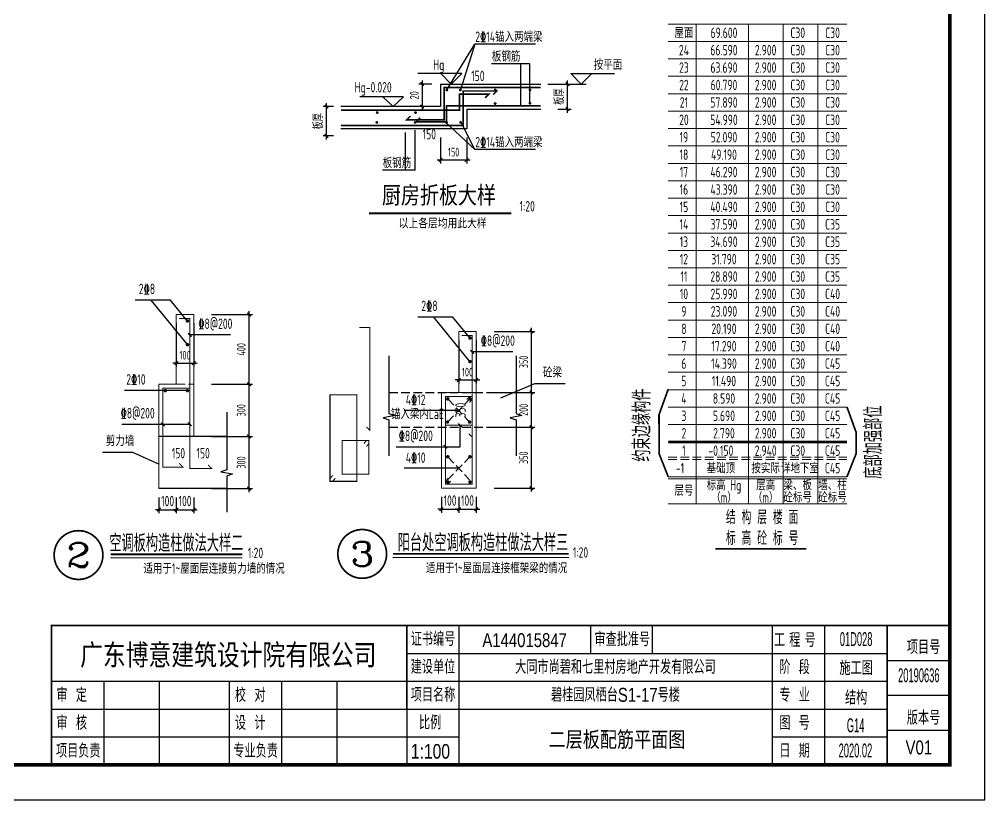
# Model space of a CAD drawing. Extents: x -129922 to 1190196, y -520662 to 139923.
# Drawn here: x 626353 to 654080, y -190743 to -168335 of the extents above; entities that cross this region are included whole.
import ezdxf
from ezdxf.enums import TextEntityAlignment as Align

# ---------------------------------------------------------------- set-up
doc = ezdxf.new("R2010")
doc.units = 0
doc.header["$LTSCALE"] = 1000
doc.header["$MEASUREMENT"] = 0
doc.linetypes.add('DASH', pattern=[0.35, 0.25, -0.1])
for name, color, linetype in [('BEAM', 4, 'DASH'), ('BEAM_CON', 2, 'Continuous'), ('DIM', 3, 'Continuous'), ('DIM_SYMB', 3, 'Continuous'), ('REIN', 1, 'Continuous'), ('TEXT', 7, 'Continuous'), ('THIN', 7, 'Continuous'), ('Y-云图图框', 7, 'Continuous'), ('墙柱编号', 4, 'Continuous'), ('标高', 3, 'Continuous')]:
    doc.layers.add(name, color=color, linetype=linetype)
for name, color, linetype, lineweight in [('COLU_DE', 7, 'Continuous', 0), ('COLU_DE_DIM', 3, 'Continuous', 0), ('COLU_DE_NUM', 7, 'Continuous', 0), ('COLU_DE_REIN', 1, 'Continuous', 0), ('S-板-大样索引', 3, 'Continuous', 20), ('S-板-楼板负筋', 1, 'Continuous', 20), ('S-通用-TEXT', 7, 'Continuous', 20)]:
    doc.layers.add(name, color=color, linetype=linetype, lineweight=lineweight)
doc.styles.add('_YT_Name', font='', dxfattribs={"width": 0.8})
doc.styles.add('_YT_Sign_Text', font='ros.shx', dxfattribs={"width": 0.8, "bigfont": 'hztxt.shx'})
doc.styles.add('COMP', font='COMPLEX.shx', dxfattribs={"bigfont": 'GBCBIG.shx'})
doc.styles.get("Standard").update_dxf_attribs({"font": 'gbenor.shx', "bigfont": 'gbcbig.shx'})
doc.styles.add('TSSD_Dimension', font='tssdeng.shx', dxfattribs={"width": 0.7, "bigfont": 'HZTXT.SHX'})
doc.styles.add('TSSD_DIMENSION_T3', font='Tssdeng.shx', dxfattribs={"width": 0.7, "bigfont": 'hztxt.shx'})
doc.styles.add('TSSD_Label', font='Tssdeng.shx', dxfattribs={"width": 0.7, "bigfont": 'hztxt.shx'})
doc.styles.add('TSSD_NORM', font='tssdeng.shx', dxfattribs={"width": 0.7, "bigfont": 'tssdchn.shx'})
doc.styles.add('TSSD_Rein', font='tssdeng.shx', dxfattribs={"width": 0.7, "bigfont": 'hztxt.shx'})
doc.styles.add('黑体', font='', dxfattribs={"width": 0.8})
doc.styles.get('_YT_Name').set_extended_font_data('SimHei')
doc.styles.get('黑体').set_extended_font_data('SimHei')
doc.dimstyles.new('TSSD_20_100', dxfattribs={"dimtxt": 250, "dimasz": 100, "dimexe": 100, "dimexo": 250, "dimgap": 100, "dimtad": 1, "dimdec": 0, "dimlfac": 0.2, "dimzin": 0, "dimdsep": 46, "dimtxsty": 'TSSD_Dimension', "dimblk": 'ARCHTICK', "dimcen": 0, "dimdle": 100, "dimclrt": 7, "dimadec": 0, "dimazin": 0, "dimtfac": 1, "dimtdec": 0, "dimtix": 1, "dimtmove": 2, "dimatfit": 3, "dimfxl": 0, "dimtolj": 1, "dimtzin": 0, "dimarcsym": 0})
doc.dimstyles.new('TSSD_20_100$TCH&&100', dxfattribs={"dimtxt": 300, "dimasz": 100, "dimexe": 100, "dimexo": 250, "dimgap": 100, "dimtad": 1, "dimdec": 0, "dimlfac": 0.2, "dimzin": 0, "dimdsep": 46, "dimtxsty": 'TSSD_DIMENSION_T3', "dimblk": 'ARCHTICK', "dimcen": 0, "dimdle": 100, "dimclrt": 7, "dimadec": 0, "dimazin": 0, "dimtfac": 1, "dimtdec": 0, "dimtix": 1, "dimtmove": 2, "dimatfit": 3, "dimfxl": 0, "dimtolj": 1, "dimtzin": 0, "dimarcsym": 0})

# ---------------------------------------------------------------- blocks, each defined once
blk = doc.blocks.new('ECMCTK_A1_横_单行图名--0')
for p, q in [((674.98, 50), (674.98, 26)), ((675, 50), (675, 10)), ((689.98, 50), (689.98, 10)), ((727.8, 50), (727.8, 42)), ((745.48, 50), (745.48, 42)), ((780, 50), (780, 10)), ((795, 50), (795, 10)), ((813, 50.01), (831, 50)), ((813, 50.01), (813, 10)), ((675, 42), (813, 42)), ((813, 40.01), (831, 40.01)), ((573, 34), (813, 34)), ((588, 34), (588, 10)), ((604, 10), (604, 34)), ((624, 34), (624, 10)), ((639, 34), (639, 10)), ((655, 10), (655, 34)), ((813, 30.01), (831, 30)), ((573, 26), (813, 26)), ((813, 20), (831, 20)), ((573, 18), (689.96, 18)), ((780, 18), (813, 18))]:
    blk.add_line(p, q)
at = {"color": 4}
blk.add_lwpolyline([(0, 0), (841, 0), (841, 594), (0, 594)], close=True, dxfattribs=at)
for points, const_width in [([(25, 10), (831, 10), (831, 584), (25, 584)], 1), ([(573, 10), (831, 10), (831, 50), (573, 50)], 0.45)]:
    blk.add_lwpolyline(points, close=True, dxfattribs=dict(const_width=const_width))
at = {"const_width": 0.45}
for points in [[(573, 10), (573, 50.01), (813, 50.01)], [(813, 50.01), (813, 10)]]:
    blk.add_lwpolyline(points, dxfattribs=at)
at = {"style": '_YT_Sign_Text', "width": 0.8}
for s, p in [('证书编号', (676.15, 44.14)), ('审查批准号', (728.91, 44.06)), ('工 程 号', (780.47, 43.85)), ('项目号', (818.65, 41.8)), ('建设单位', (676.15, 36.14)), ('阶  段', (782.01, 36.05)), ('审  定', (574.41, 28.05)), ('校  对', (625.66, 28.05)), ('项目名称', (676.15, 28.14)), ('专  业', (782.01, 28.05)), ('版本号', (818.65, 21.55)), ('审  核', (574.41, 20.05)), ('设  计', (625.66, 20.05)), ('比例', (678.54, 20.16)), ('图  号', (782.01, 20.05)), ('项目负责', (574.27, 12.05)), ('专业负责', (625.21, 12.05)), ('日  期', (782.01, 12.05))]:
    blk.add_text(s, height=4, dxfattribs=at).set_placement(p)
at = {"color": 80, "flags": 3}
for tag, height, p in [('YTHQINS', 3, (34.31, 585.5)), ('ECMCKEY', 3, (292.07, 288.23)), ('YTTQINS', 5.62, (848.03, 12.81)), ('YTFRAME', 3, (652.76, 5.84)), ('YTBARCODE_T1', 3, (749.78, 5.95))]:
    blk.add_attdef(tag, text='', height=height, dxfattribs=at).set_placement(p, align=Align.MIDDLE_CENTER)
for tag, height, style, width, p in [('证书编号', 4, '_YT_Sign_Text', 0.8, (708.87, 43.81)), ('审查批准号', 4, '_YT_Sign_Text', 0.8, (761.06, 43.81)), ('工程号', 4, '_YT_Sign_Text', 0.5, (804.08, 44.12)), ('设计单位', 6, '_YT_Name', 0.8, (623.75, 38.6)), ('建设单位', 4, '_YT_Sign_Text', 0.8, (734.96, 36.11)), ('阶段', 4, '_YT_Sign_Text', 0.8, (804.08, 35.81)), ('项目号', 4, '_YT_Sign_Text', 0.5, (822.08, 33.72)), ('项目名称', 4, '_YT_Sign_Text', 0.8, (734.96, 28.11)), ('专业', 4, '_YT_Sign_Text', 0.8, (804.08, 27.31)), ('图纸编号', 4, '_YT_Sign_Text', 0.5, (803.93, 19.36)), ('图纸名称', 4.5, '_YT_Name', 0.8, (735.39, 15.06)), ('版本号', 4, '_YT_Sign_Text', 0.8, (822.08, 13)), ('出图比例', 4.2, '_YT_Sign_Text', 0.8, (681.82, 11.78)), ('日期', 4, '_YT_Sign_Text', 0.5, (803.88, 12.13))]:
    blk.add_attdef(tag, text='', height=height, dxfattribs=dict(style=style, width=width)).set_placement(p, align=Align.CENTER)
at = {"style": '_YT_Sign_Text', "width": 0.8, "flags": 3}
for tag, p, height in [('{审定人}', (605.87, 26.45), 6.24), ('{校对人}', (658.35, 26.53), 6.24), ('[审定人]', (590.95, 27.81), 4.1), ('[校对人]', (642.23, 27.82), 4.1), ('{审核人}', (606.98, 18.44), 6.24), ('{设计人}', (658.48, 18.54), 6.24), ('[审核人]', (591.01, 19.76), 4.1), ('[设计人]', (642.47, 20.21), 4.1), ('{项目负责人}', (608.28, 10.72), 6.24), ('{专业负责人}', (658.58, 10.36), 6.24), ('[项目负责人]', (590.78, 12.01), 4.1), ('[专业负责人]', (642.74, 11.77), 4.1)]:
    blk.add_attdef(tag, p, '', height=height, dxfattribs=at)
at = {"color": 80, "flags": 3}
for tag, p in [('YTQRCODE', (551.04, 11.91)), ('YTBZSIT', (25, 10)), ('EXT_TK_LEFT', (25, 10))]:
    blk.add_attdef(tag, p, '', height=3, dxfattribs=at)
blk = doc.blocks.new('27F')
at = {"layer": 'S-通用-TEXT'}
for p, q in [((1009, 15068), (6141, 15068)), ((1809, 15068), (1809, 1293)), ((3309, 15068), (3309, 1293)), ((4309, 1293), (4309, 15068)), ((5309, 1293), (5309, 15068)), ((1009, 14568), (6141, 14568)), ((1009, 14068), (6141, 14068)), ((1009, 13568), (6141, 13568)), ((1009, 13068), (6141, 13068)), ((1009, 12568), (6141, 12568)), ((1009, 12068), (6141, 12068)), ((1009, 11568), (6141, 11568)), ((1009, 11068), (6141, 11068)), ((1009, 10568), (6141, 10568)), ((1009, 10068), (6141, 10068)), ((1009, 9568), (6141, 9568)), ((1009, 9068), (6141, 9068)), ((1009, 8568), (6141, 8568)), ((1009, 8068), (6141, 8068)), ((1009, 7568), (6141, 7568)), ((1009, 7068), (6141, 7068)), ((1009, 6568), (6141, 6568)), ((1009, 6068), (6141, 6068)), ((1009, 5568), (6141, 5568)), ((1009, 5068), (6141, 5068)), ((1009, 4568), (6141, 4568)), ((1009, 4068), (6141, 4068)), ((1009, 3568), (6141, 3568)), ((1009, 3068), (6141, 3068)), ((1009, 2068), (6141, 2068)), ((1009, 2007), (6141, 2007)), ((1009, 1293), (6141, 1293))]:
    blk.add_line(p, q, dxfattribs=at)
at = {"layer": 'S-通用-TEXT', "linetype": 'DASH'}
for p, q in [((1009, 2629), (6141, 2629)), ((1009, 2568), (6141, 2568)), ((1009, 2568), (6141, 2568)), ((1009, 2568), (6141, 2568))]:
    blk.add_line(p, q, dxfattribs=at)
at = {"layer": 'S-通用-TEXT'}
for points in [[(1009, 4586, 50, 50, 0), (744, 3854, 50, 50, 0), (745, 2735, 50, 50, 0), (1009, 2068, 0, 0, 0)], [(6141, 4074, 50, 50, 0), (6406, 3342, 50, 50, 0), (6406, 2735, 50, 50, 0), (6141, 2068, 0, 0, 0)]]:
    blk.add_lwpolyline(points, format="xyseb", dxfattribs=at)
at = {"layer": 'S-通用-TEXT', "const_width": 50}
blk.add_lwpolyline([(2361, 0), (4977, 0)], dxfattribs=at)
at = {"layer": 'S-通用-TEXT', "style": 'TSSD_Rein', "width": 0.7}
for s, p in [('屋面', (1459, 14818)), ('69.600', (2609, 14818)), ('C30', (4728, 14818)), ('C30', (5728, 14818)), ('24', (1459, 14318)), ('66.590', (2609, 14318)), ('2.900', (3806, 14318)), ('C30', (4728, 14318)), ('C30', (5728, 14318)), ('23', (1459, 13818)), ('63.690', (2609, 13818)), ('2.900', (3806, 13818)), ('C30', (4728, 13818)), ('C30', (5728, 13818)), ('22', (1459, 13318)), ('60.790', (2609, 13318)), ('2.900', (3806, 13318)), ('C30', (4728, 13318)), ('C30', (5728, 13318)), ('21', (1459, 12818)), ('57.890', (2609, 12818)), ('2.900', (3806, 12818)), ('C30', (4728, 12818)), ('C30', (5728, 12818)), ('20', (1459, 12318)), ('54.990', (2609, 12318)), ('2.900', (3806, 12318)), ('C30', (4728, 12318)), ('C30', (5728, 12318)), ('19', (1459, 11818)), ('52.090', (2609, 11818)), ('2.900', (3806, 11818)), ('C30', (4728, 11818)), ('C30', (5728, 11818)), ('18', (1459, 11318)), ('49.190', (2609, 11318)), ('2.900', (3806, 11318)), ('C30', (4728, 11318)), ('C30', (5728, 11318)), ('17', (1459, 10818)), ('46.290', (2609, 10818)), ('2.900', (3806, 10818)), ('C30', (4728, 10818)), ('C30', (5728, 10818)), ('16', (1459, 10318)), ('43.390', (2609, 10318)), ('2.900', (3806, 10318)), ('C30', (4728, 10318)), ('C30', (5728, 10318)), ('15', (1459, 9818)), ('40.490', (2609, 9818)), ('2.900', (3806, 9818)), ('C30', (4728, 9818)), ('C30', (5728, 9818)), ('14', (1459, 9318)), ('37.590', (2609, 9318)), ('2.900', (3806, 9318)), ('C30', (4728, 9318)), ('13', (1459, 8818)), ('34.690', (2609, 8818)), ('2.900', (3806, 8818)), ('C30', (4728, 8818)), ('12', (1459, 8318)), ('31.790', (2609, 8318)), ('2.900', (3806, 8318)), ('C30', (4728, 8318)), ('11', (1459, 7818)), ('28.890', (2609, 7818)), ('2.900', (3806, 7818)), ('C30', (4728, 7818)), ('10', (1459, 7318)), ('25.990', (2609, 7318)), ('2.900', (3806, 7318)), ('C30', (4728, 7318)), ('C40', (5728, 7318)), ('9', (1459, 6818)), ('23.090', (2609, 6818)), ('2.900', (3806, 6818)), ('C30', (4728, 6818)), ('C40', (5728, 6818)), ('8', (1459, 6318)), ('20.190', (2609, 6318)), ('2.900', (3806, 6318)), ('C30', (4728, 6318)), ('C40', (5728, 6318)), ('7', (1459, 5818)), ('17.290', (2609, 5818)), ('2.900', (3806, 5818)), ('C30', (4728, 5818)), ('C40', (5728, 5818)), ('6', (1459, 5318)), ('14.390', (2609, 5318)), ('2.900', (3806, 5318)), ('C30', (4728, 5318)), ('5', (1459, 4818)), ('11.490', (2609, 4818)), ('2.900', (3806, 4818)), ('C30', (4728, 4818)), ('4', (1459, 4318)), ('8.590', (2609, 4318)), ('2.900', (3806, 4318)), ('C30', (4728, 4318)), ('3', (1459, 3818)), ('5.690', (2609, 3818)), ('2.900', (3806, 3818)), ('C30', (4728, 3818)), ('2', (1459, 3318)), ('2.790', (2609, 3318)), ('2.900', (3806, 3318)), ('C30', (4728, 3318)), ('1', (1459, 2818)), ('-0.150', (2520, 2818)), ('2.940', (3806, 2818)), ('C30', (4728, 2818)), ('基础顶', (2520, 2318)), ('按实际', (3806, 2318)), ('详地下室', (4792, 2318)), ('-1', (1349, 2318)), ('标高 Hg', (2609, 1827)), ('层高', (3806, 1827)), ('梁、板', (4726, 1833)), ('墙、柱', (5726, 1833)), ('层号', (1459, 1674)), ('（m）', (2609, 1475)), ('（m）', (3806, 1475)), ('砼标号', (4726, 1480)), ('砼标号', (5726, 1480))]:
    blk.add_text(s, height=300, dxfattribs=at).set_placement(p, align=Align.MIDDLE_CENTER)
at = {"layer": 'S-通用-TEXT', "color": 6, "style": 'TSSD_Rein', "width": 0.7}
for s, p in [('C35', (5728, 9318)), ('C35', (5728, 8818)), ('C35', (5728, 8318)), ('C35', (5728, 7818)), ('C45', (5728, 5318)), ('C45', (5728, 4818)), ('C45', (5728, 4318)), ('C45', (5728, 3818)), ('C45', (5728, 3318)), ('C45', (5728, 2818)), ('C45', (5728, 2318))]:
    blk.add_text(s, height=300, dxfattribs=at).set_placement(p, align=Align.MIDDLE_CENTER)
at = {"layer": 'S-通用-TEXT', "color": 7, "style": 'TSSD_Rein', "width": 0.7}
for s, p in [('约束边缘构件', (500, 2502)), ('底部加强部位', (7150, 2013))]:
    blk.add_text(s, height=500, rotation=90, dxfattribs=at).set_placement(p)
at = {"layer": 'S-通用-TEXT', "style": 'TSSD_NORM', "width": 0.7}
for s, p in [('结 构 层 楼 面 ', (2665, 706)), ('标 高 砼 标 号', (2665, 106))]:
    blk.add_text(s, height=400, dxfattribs=at).set_placement(p)
blk = doc.blocks.new('24F')
at = {"layer": 'S-通用-TEXT'}
blk.add_blockref('27F', (0, 0), dxfattribs=at)
blk = doc.blocks.new('_ArchTick')
at = {"color": 0, "linetype": 'ByBlock', "const_width": 0.4}
blk.add_lwpolyline([(-0.5, -0.5), (0.5, 0.5)], dxfattribs=at)
blk = doc.blocks.new('*D1150')
at = {"layer": 'COLU_DE_DIM', "color": 0, "lineweight": -2, "transparency": 16777216}
for p, q in [((4211, 5330), (4211, 7530)), ((3135, 7430), (4311, 7430)), ((3135, 5430), (4311, 5430))]:
    blk.add_line(p, q, dxfattribs=at)
at = {"layer": 'Defpoints', "color": 0, "transparency": 16777216}
for p in [(2885, 7430), (4211, 7430), (2885, 5430)]:
    blk.add_point(p, dxfattribs=at)
at = {"layer": 'COLU_DE_DIM', "color": 0, "lineweight": -2, "transparency": 16777216, "xscale": 100, "yscale": 100, "zscale": 100}
for p, rotation in [((4211, 7430), 90), ((4211, 5430), 270)]:
    blk.add_blockref('_ArchTick', p, dxfattribs=dict(at, rotation=rotation))
at = {"layer": 'COLU_DE_DIM', "color": 7, "transparency": 16777216, "insert": (3986, 6430), "char_height": 250, "attachment_point": 5, "rotation": 90, "style": 'TSSD_Dimension'}
blk.add_mtext('\\A1;400', dxfattribs=at)
blk = doc.blocks.new('*D1151')
at = {"layer": 'COLU_DE_DIM', "color": 0, "lineweight": -2, "transparency": 16777216}
for p, q in [((1623, 2180), (1623, 1725)), ((2123, 2180), (2123, 1725)), ((1623, 1825), (1523, 1825)), ((1623, 1825), (2123, 1825)), ((2123, 1825), (2223, 1825))]:
    blk.add_line(p, q, dxfattribs=at)
at = {"layer": 'Defpoints', "color": 0, "transparency": 16777216}
for p in [(1623, 2430), (2123, 2430), (2123, 1825)]:
    blk.add_point(p, dxfattribs=at)
at = {"layer": 'COLU_DE_DIM', "color": 0, "lineweight": -2, "transparency": 16777216, "xscale": 100, "yscale": 100, "zscale": 100}
blk.add_blockref('_ArchTick', (1623, 1825), dxfattribs=at)
at = {"layer": 'COLU_DE_DIM', "color": 0, "lineweight": -2, "transparency": 16777216, "xscale": 100, "yscale": 100, "zscale": 100, "rotation": 180}
blk.add_blockref('_ArchTick', (2123, 1825), dxfattribs=at)
at = {"layer": 'COLU_DE_DIM', "color": 7, "transparency": 16777216, "insert": (1873, 2075), "char_height": 300, "attachment_point": 5, "style": 'TSSD_DIMENSION_T3'}
blk.add_mtext('\\A1;100', dxfattribs=at)
blk = doc.blocks.new('*D1152')
at = {"layer": 'COLU_DE_DIM', "color": 0, "lineweight": -2, "transparency": 16777216}
for p, q in [((2123, 2180), (2123, 1725)), ((2623, 2180), (2623, 1725)), ((2123, 1825), (2023, 1825)), ((2123, 1825), (2623, 1825)), ((2623, 1825), (2723, 1825))]:
    blk.add_line(p, q, dxfattribs=at)
at = {"layer": 'Defpoints', "color": 0, "transparency": 16777216}
for p in [(2123, 2430), (2623, 2430), (2623, 1825)]:
    blk.add_point(p, dxfattribs=at)
at = {"layer": 'COLU_DE_DIM', "color": 0, "lineweight": -2, "transparency": 16777216, "xscale": 100, "yscale": 100, "zscale": 100}
blk.add_blockref('_ArchTick', (2123, 1825), dxfattribs=at)
at = {"layer": 'COLU_DE_DIM', "color": 0, "lineweight": -2, "transparency": 16777216, "xscale": 100, "yscale": 100, "zscale": 100, "rotation": 180}
blk.add_blockref('_ArchTick', (2623, 1825), dxfattribs=at)
at = {"layer": 'COLU_DE_DIM', "color": 7, "transparency": 16777216, "insert": (2373, 2075), "char_height": 300, "attachment_point": 5, "style": 'TSSD_DIMENSION_T3'}
blk.add_mtext('\\A1;100', dxfattribs=at)
blk = doc.blocks.new('*D1153')
at = {"layer": 'COLU_DE_DIM', "color": 0, "lineweight": -2, "transparency": 16777216}
for p, q in [((3135, 5430), (4311, 5430)), ((4211, 3830), (4211, 5530)), ((3135, 3930), (4311, 3930))]:
    blk.add_line(p, q, dxfattribs=at)
at = {"layer": 'Defpoints', "color": 0, "transparency": 16777216}
for p in [(2885, 5430), (4211, 5430), (2885, 3930)]:
    blk.add_point(p, dxfattribs=at)
at = {"layer": 'COLU_DE_DIM', "color": 0, "lineweight": -2, "transparency": 16777216, "xscale": 100, "yscale": 100, "zscale": 100}
for p, rotation in [((4211, 5430), 90), ((4211, 3930), 270)]:
    blk.add_blockref('_ArchTick', p, dxfattribs=dict(at, rotation=rotation))
at = {"layer": 'COLU_DE_DIM', "color": 7, "transparency": 16777216, "insert": (3986, 4680), "char_height": 250, "attachment_point": 5, "rotation": 90, "style": 'TSSD_Dimension'}
blk.add_mtext('\\A1;300', dxfattribs=at)
blk = doc.blocks.new('*D1154')
at = {"layer": 'COLU_DE_DIM', "color": 0, "lineweight": -2, "transparency": 16777216}
for p, q in [((3135, 3930), (4311, 3930)), ((4211, 2330), (4211, 4030)), ((3135, 2430), (4311, 2430))]:
    blk.add_line(p, q, dxfattribs=at)
at = {"layer": 'Defpoints', "color": 0, "transparency": 16777216}
for p in [(2885, 3930), (4211, 3930), (2885, 2430)]:
    blk.add_point(p, dxfattribs=at)
at = {"layer": 'COLU_DE_DIM', "color": 0, "lineweight": -2, "transparency": 16777216, "xscale": 100, "yscale": 100, "zscale": 100}
for p, rotation in [((4211, 3930), 90), ((4211, 2430), 270)]:
    blk.add_blockref('_ArchTick', p, dxfattribs=dict(at, rotation=rotation))
at = {"layer": 'COLU_DE_DIM', "color": 7, "transparency": 16777216, "insert": (3986, 3180), "char_height": 250, "attachment_point": 5, "rotation": 90, "style": 'TSSD_Dimension'}
blk.add_mtext('\\A1;300', dxfattribs=at)
blk = doc.blocks.new('*D1155')
at = {"layer": 'COLU_DE_DIM', "color": 0, "lineweight": -2, "transparency": 16777216}
for p, q in [((2123, 7180), (2123, 5937)), ((2623, 7180), (2623, 5937)), ((2123, 6037), (2023, 6037)), ((2123, 6037), (2623, 6037)), ((2623, 6037), (2723, 6037))]:
    blk.add_line(p, q, dxfattribs=at)
at = {"layer": 'Defpoints', "color": 0, "transparency": 16777216}
for p in [(2123, 7430), (2623, 7430), (2623, 6037)]:
    blk.add_point(p, dxfattribs=at)
at = {"layer": 'COLU_DE_DIM', "color": 0, "lineweight": -2, "transparency": 16777216, "xscale": 100, "yscale": 100, "zscale": 100}
blk.add_blockref('_ArchTick', (2123, 6037), dxfattribs=at)
at = {"layer": 'COLU_DE_DIM', "color": 0, "lineweight": -2, "transparency": 16777216, "xscale": 100, "yscale": 100, "zscale": 100, "rotation": 180}
blk.add_blockref('_ArchTick', (2623, 6037), dxfattribs=at)
at = {"layer": 'COLU_DE_DIM', "color": 7, "transparency": 16777216, "insert": (2373, 6262), "char_height": 250, "attachment_point": 5, "style": 'TSSD_Dimension'}
blk.add_mtext('\\A1;100', dxfattribs=at)
blk = doc.blocks.new('_INDEX1')
at = {"const_width": 0.035}
blk.add_lwpolyline([(-0.5, 0, 1), (0.5, 0, 1)], format="xyb", close=True, dxfattribs=at)
at = {"style": 'COMP', "width": 2.333333}
blk.add_attdef('1', text='', height=0.5, dxfattribs=at).set_placement((-0.25, -0.25), (0.25, -0.25), align=Align.FIT)
blk = doc.blocks.new('*D1160')
at = {"layer": 'Defpoints', "color": 0, "transparency": 16777216}
for p in [(638453, -171483), (639203, -171483), (639203, -172373)]:
    blk.add_point(p, dxfattribs=at)
at = {"layer": 'DIM', "color": 0, "lineweight": -2, "transparency": 16777216}
for p, q in [((638453, -171733), (638453, -172473)), ((639203, -171733), (639203, -172473)), ((638353, -172373), (639303, -172373))]:
    blk.add_line(p, q, dxfattribs=at)
at = {"layer": 'DIM', "color": 0, "lineweight": -2, "transparency": 16777216, "xscale": 100, "yscale": 100, "zscale": 100, "rotation": 180}
blk.add_blockref('_ArchTick', (638453, -172373), dxfattribs=at)
at = {"layer": 'DIM', "color": 0, "lineweight": -2, "transparency": 16777216, "xscale": 100, "yscale": 100, "zscale": 100}
blk.add_blockref('_ArchTick', (639203, -172373), dxfattribs=at)
at = {"layer": 'DIM', "color": 7, "transparency": 16777216, "insert": (638828, -172148), "char_height": 250, "attachment_point": 5, "style": 'TSSD_Dimension'}
blk.add_mtext('\\A1;150', dxfattribs=at)
blk = doc.blocks.new('*D1161')
at = {"layer": 'Defpoints', "color": 0, "transparency": 16777216}
for p in [(638453, -170193), (637923, -170843), (638453, -170843)]:
    blk.add_point(p, dxfattribs=at)
at = {"layer": 'THIN', "color": 0, "lineweight": -2, "transparency": 16777216}
for p, q in [((638203, -170193), (637823, -170193)), ((637923, -170093), (637923, -170943)), ((638203, -170843), (637823, -170843))]:
    blk.add_line(p, q, dxfattribs=at)
at = {"layer": 'THIN', "color": 0, "lineweight": -2, "transparency": 16777216, "xscale": 100, "yscale": 100, "zscale": 100}
for p, rotation in [((637923, -170193), 90), ((637923, -170843), 270)]:
    blk.add_blockref('_ArchTick', p, dxfattribs=dict(at, rotation=rotation))
at = {"layer": 'THIN', "color": 7, "transparency": 16777216, "insert": (637698, -170518), "char_height": 250, "attachment_point": 5, "rotation": 90, "style": 'TSSD_Dimension'}
blk.add_mtext('\\A1;20', dxfattribs=at)
blk = doc.blocks.new('*D1162')
at = {"layer": 'Defpoints', "color": 0, "transparency": 16777216}
for p in [(641566, -170193), (642099, -170193), (641566, -170917)]:
    blk.add_point(p, dxfattribs=at)
at = {"layer": 'DIM', "color": 0, "lineweight": -2, "transparency": 16777216}
for p, q in [((641816, -170193), (642199, -170193)), ((642099, -171017), (642099, -170093)), ((641816, -170917), (642199, -170917))]:
    blk.add_line(p, q, dxfattribs=at)
at = {"layer": 'DIM', "color": 0, "lineweight": -2, "transparency": 16777216, "xscale": 100, "yscale": 100, "zscale": 100}
for p, rotation in [((642099, -170193), 90), ((642099, -170917), 270)]:
    blk.add_blockref('_ArchTick', p, dxfattribs=dict(at, rotation=rotation))
at = {"layer": 'DIM', "color": 7, "transparency": 16777216, "insert": (641874, -170555), "char_height": 250, "attachment_point": 5, "rotation": 90, "style": 'TSSD_Dimension'}
blk.add_mtext('\\A1;板厚', dxfattribs=at)
blk = doc.blocks.new('*D1163')
at = {"layer": 'Defpoints', "color": 0, "transparency": 16777216}
for p in [(635177, -170843), (635626, -170843), (635626, -171683)]:
    blk.add_point(p, dxfattribs=at)
at = {"layer": 'DIM', "color": 0, "lineweight": -2, "transparency": 16777216}
for p, q in [((635177, -171783), (635177, -170743)), ((635376, -170843), (635077, -170843)), ((635376, -171683), (635077, -171683))]:
    blk.add_line(p, q, dxfattribs=at)
at = {"layer": 'DIM', "color": 0, "lineweight": -2, "transparency": 16777216, "xscale": 100, "yscale": 100, "zscale": 100}
for p, rotation in [((635177, -170843), 90), ((635177, -171683), 270)]:
    blk.add_blockref('_ArchTick', p, dxfattribs=dict(at, rotation=rotation))
at = {"layer": 'DIM', "color": 7, "transparency": 16777216, "insert": (634952, -171263), "char_height": 250, "attachment_point": 5, "rotation": 90, "style": 'TSSD_Dimension'}
blk.add_mtext('\\A1;板厚', dxfattribs=at)
blk = doc.blocks.new('*D1164')
at = {"layer": 'COLU_DE_DIM', "color": 0, "lineweight": -2, "transparency": 16777216}
for p, q in [((639987, -177298), (641163, -177298)), ((641063, -179148), (641063, -177198)), ((639987, -179048), (641163, -179048))]:
    blk.add_line(p, q, dxfattribs=at)
at = {"layer": 'Defpoints', "color": 0, "transparency": 16777216}
for p in [(639737, -177298), (641063, -177298), (639737, -179048)]:
    blk.add_point(p, dxfattribs=at)
at = {"layer": 'COLU_DE_DIM', "color": 0, "lineweight": -2, "transparency": 16777216, "xscale": 100, "yscale": 100, "zscale": 100}
for p, rotation in [((641063, -177298), 90), ((641063, -179048), 270)]:
    blk.add_blockref('_ArchTick', p, dxfattribs=dict(at, rotation=rotation))
at = {"layer": 'COLU_DE_DIM', "color": 7, "transparency": 16777216, "insert": (640838, -178173), "char_height": 250, "attachment_point": 5, "rotation": 90, "style": 'TSSD_Dimension'}
blk.add_mtext('\\A1;350', dxfattribs=at)
blk = doc.blocks.new('*D1165')
at = {"layer": 'COLU_DE_DIM', "color": 0, "lineweight": -2, "transparency": 16777216}
for p, q in [((638475, -182048), (638475, -182503)), ((638975, -182048), (638975, -182503)), ((638475, -182403), (638375, -182403)), ((638475, -182403), (638975, -182403)), ((638975, -182403), (639075, -182403))]:
    blk.add_line(p, q, dxfattribs=at)
at = {"layer": 'Defpoints', "color": 0, "transparency": 16777216}
for p in [(638475, -181798), (638975, -181798), (638975, -182403)]:
    blk.add_point(p, dxfattribs=at)
at = {"layer": 'COLU_DE_DIM', "color": 0, "lineweight": -2, "transparency": 16777216, "xscale": 100, "yscale": 100, "zscale": 100}
blk.add_blockref('_ArchTick', (638475, -182403), dxfattribs=at)
at = {"layer": 'COLU_DE_DIM', "color": 0, "lineweight": -2, "transparency": 16777216, "xscale": 100, "yscale": 100, "zscale": 100, "rotation": 180}
blk.add_blockref('_ArchTick', (638975, -182403), dxfattribs=at)
at = {"layer": 'COLU_DE_DIM', "color": 7, "transparency": 16777216, "insert": (638725, -182153), "char_height": 300, "attachment_point": 5, "style": 'TSSD_DIMENSION_T3'}
blk.add_mtext('\\A1;100', dxfattribs=at)
blk = doc.blocks.new('*D1166')
at = {"layer": 'COLU_DE_DIM', "color": 0, "lineweight": -2, "transparency": 16777216}
for p, q in [((638975, -182048), (638975, -182503)), ((639475, -182048), (639475, -182503)), ((638975, -182403), (638875, -182403)), ((638975, -182403), (639475, -182403)), ((639475, -182403), (639575, -182403))]:
    blk.add_line(p, q, dxfattribs=at)
at = {"layer": 'Defpoints', "color": 0, "transparency": 16777216}
for p in [(638975, -181798), (639475, -181798), (639475, -182403)]:
    blk.add_point(p, dxfattribs=at)
at = {"layer": 'COLU_DE_DIM', "color": 0, "lineweight": -2, "transparency": 16777216, "xscale": 100, "yscale": 100, "zscale": 100}
blk.add_blockref('_ArchTick', (638975, -182403), dxfattribs=at)
at = {"layer": 'COLU_DE_DIM', "color": 0, "lineweight": -2, "transparency": 16777216, "xscale": 100, "yscale": 100, "zscale": 100, "rotation": 180}
blk.add_blockref('_ArchTick', (639475, -182403), dxfattribs=at)
at = {"layer": 'COLU_DE_DIM', "color": 7, "transparency": 16777216, "insert": (639225, -182153), "char_height": 300, "attachment_point": 5, "style": 'TSSD_DIMENSION_T3'}
blk.add_mtext('\\A1;100', dxfattribs=at)
blk = doc.blocks.new('*D1167')
at = {"layer": 'COLU_DE_DIM', "color": 0, "lineweight": -2, "transparency": 16777216}
for p, q in [((639987, -179048), (641163, -179048)), ((641063, -180148), (641063, -178948)), ((639987, -180048), (641163, -180048))]:
    blk.add_line(p, q, dxfattribs=at)
at = {"layer": 'Defpoints', "color": 0, "transparency": 16777216}
for p in [(639737, -179048), (641063, -179048), (639737, -180048)]:
    blk.add_point(p, dxfattribs=at)
at = {"layer": 'COLU_DE_DIM', "color": 0, "lineweight": -2, "transparency": 16777216, "xscale": 100, "yscale": 100, "zscale": 100}
for p, rotation in [((641063, -179048), 90), ((641063, -180048), 270)]:
    blk.add_blockref('_ArchTick', p, dxfattribs=dict(at, rotation=rotation))
at = {"layer": 'COLU_DE_DIM', "color": 7, "transparency": 16777216, "insert": (640838, -179548), "char_height": 250, "attachment_point": 5, "rotation": 90, "style": 'TSSD_Dimension'}
blk.add_mtext('\\A1;200', dxfattribs=at)
blk = doc.blocks.new('*D1168')
at = {"layer": 'COLU_DE_DIM', "color": 0, "lineweight": -2, "transparency": 16777216}
for p, q in [((639987, -180048), (641163, -180048)), ((641063, -181898), (641063, -179948)), ((639987, -181798), (641163, -181798))]:
    blk.add_line(p, q, dxfattribs=at)
at = {"layer": 'Defpoints', "color": 0, "transparency": 16777216}
for p in [(639737, -180048), (641063, -180048), (639737, -181798)]:
    blk.add_point(p, dxfattribs=at)
at = {"layer": 'COLU_DE_DIM', "color": 0, "lineweight": -2, "transparency": 16777216, "xscale": 100, "yscale": 100, "zscale": 100}
for p, rotation in [((641063, -180048), 90), ((641063, -181798), 270)]:
    blk.add_blockref('_ArchTick', p, dxfattribs=dict(at, rotation=rotation))
at = {"layer": 'COLU_DE_DIM', "color": 7, "transparency": 16777216, "insert": (640838, -180923), "char_height": 250, "attachment_point": 5, "rotation": 90, "style": 'TSSD_Dimension'}
blk.add_mtext('\\A1;350', dxfattribs=at)
blk = doc.blocks.new('*D1169')
at = {"layer": 'COLU_DE_DIM', "color": 0, "lineweight": -2, "transparency": 16777216}
for p, q in [((638975, -177548), (638975, -178791)), ((639475, -177548), (639475, -178791)), ((638975, -178691), (638875, -178691)), ((638975, -178691), (639475, -178691)), ((639475, -178691), (639575, -178691))]:
    blk.add_line(p, q, dxfattribs=at)
at = {"layer": 'Defpoints', "color": 0, "transparency": 16777216}
for p in [(638975, -177298), (639475, -177298), (639475, -178691)]:
    blk.add_point(p, dxfattribs=at)
at = {"layer": 'COLU_DE_DIM', "color": 0, "lineweight": -2, "transparency": 16777216, "xscale": 100, "yscale": 100, "zscale": 100}
blk.add_blockref('_ArchTick', (638975, -178691), dxfattribs=at)
at = {"layer": 'COLU_DE_DIM', "color": 0, "lineweight": -2, "transparency": 16777216, "xscale": 100, "yscale": 100, "zscale": 100, "rotation": 180}
blk.add_blockref('_ArchTick', (639475, -178691), dxfattribs=at)
at = {"layer": 'COLU_DE_DIM', "color": 7, "transparency": 16777216, "insert": (639225, -178466), "char_height": 250, "attachment_point": 5, "style": 'TSSD_Dimension'}
blk.add_mtext('\\A1;100', dxfattribs=at)
blk = doc.blocks.new('20200317.20593440')
at = {"layer": 'BEAM_CON'}
for points in [[(3571.9, 3930), (1623, 3930)], [(3571.9, 2430), (1623, 2430)]]:
    blk.add_lwpolyline(points, dxfattribs=at)
at = {"layer": 'COLU_DE'}
for points in [[(2123, 7430), (2123, 5430), (1623, 5430)], [(2623, 3930), (2623, 7430), (2123, 7430)], [(1623, 5430), (1623, 2430)]]:
    blk.add_lwpolyline(points, dxfattribs=at)
at = {"layer": 'COLU_DE', "linetype": 'DASH'}
blk.add_lwpolyline([(2123, 5430), (2623, 5430)], dxfattribs=at)
at = {"layer": 'COLU_DE_NUM'}
blk.add_line((232.6, 443.3), (4014.5, 443.3), dxfattribs=at)
at = {"layer": 'COLU_DE_NUM', "const_width": 50}
blk.add_lwpolyline([(232.6, 543.3), (4014.5, 543.3)], dxfattribs=at)
at = {"layer": 'COLU_DE_REIN', "const_width": 30}
for points in [[(2209.4, 7315), (2508, 7315), (2508, 3007.6), (3140.7, 3007.6), (3034.6, 3113.7)], [(2508, 5315), (1738, 5315), (1738, 3047.8), (2312.1, 3047.8), (2206, 3153.9)]]:
    blk.add_lwpolyline(points, dxfattribs=at)
at = {"layer": 'COLU_DE_REIN', "const_width": 50, "flags": 128}
for points in [[(2418, 7243.8, 1), (2468, 7243.8, 1)], [(2418, 6565, 1), (2468, 6565, 1)], [(1781.7, 5244.4, 1), (1831.7, 5244.4, 1)], [(2418.2, 5244.4, 1), (2468.2, 5244.4, 1)]]:
    blk.add_lwpolyline(points, format="xyb", close=True, dxfattribs=at)
at = {"layer": 'DIM_SYMB'}
blk.add_lwpolyline([(3571.9, 4624.7), (3571.9, 2971.5), (3403.9, 2910.4), (3739.9, 2851.1), (3571.9, 2791.5), (3571.9, 1751.2)], dxfattribs=at)
at = {"layer": '墙柱编号', "flags": 128}
for points in [[(1955.4, 7841.8), (1955.4, 7841.8), (943.2, 7841.8)], [(2443, 6565), (1401.9, 7841.8)], [(2443, 7243.8), (1955.4, 7841.8)], [(3676.4, 6843.3), (3676.4, 6843.3), (2494.2, 6843.3)], [(2443.2, 5244.4), (2443.2, 5244.4), (635.6, 5244.4)], [(2508, 4275.8), (556.1, 4275.8)], [(0, 3482), (865.4, 3482)]]:
    blk.add_lwpolyline(points, dxfattribs=at)
at = {"layer": '墙柱编号', "ltscale": 0.2}
blk.add_lwpolyline([(865.4, 3482), (1631, 3137.3)], dxfattribs=at)
at = {"layer": 'COLU_DE_DIM', "xscale": 100, "yscale": 100, "zscale": 100, "rotation": 270}
for p in [(2508, 6843.3), (1738, 4275.8), (2508, 4275.8)]:
    blk.add_blockref('_ArchTick', p, dxfattribs=at)
at = {"layer": 'COLU_DE_NUM', "style": 'TSSD_Label', "width": 0.7}
blk.add_text('空调板构造柱做法大样二', height=500, dxfattribs=at).set_placement((2123, 894), align=Align.MIDDLE)
blk.add_text('1:20', height=300, dxfattribs=at).set_placement((4177.2, 434.5))
at = {"layer": 'TEXT', "color": 3, "style": 'TSSD_Rein', "width": 0.7}
blk.add_text('适用于1~屋面层连接剪力墙的情况', height=300, dxfattribs=at).set_placement((1178.6, -11.8))
at = {"layer": '墙柱编号', "style": 'TSSD_Rein', "width": 0.7}
for s, p in [('2\x848', (1280.1, 7924.3)), ('\x848@200', (3243.1, 6925.8)), ('2\x8410', (962.9, 5326.9)), ('\x848@200', (1011.6, 4358.3)), ('剪力墙', (507.6, 3564.5)), ('150', (2183.1, 3206.4)), ('150', (2892.9, 3206.4))]:
    blk.add_text(s, height=300, dxfattribs=at).set_placement(p, align=Align.BOTTOM_CENTER)
at = {"layer": 'COLU_DE_DIM'}
for p1, p2, distance, dimstyle, picture, middle in [((2884.9, 5430), (2884.9, 7430), -1325.6, 'TSSD_20_100', '*D1150', (3985.5, 6430)), ((2123, 7430), (2623, 7430), -1392.7, 'TSSD_20_100', '*D1155', (2373, 6262.3)), ((2884.9, 3930), (2884.9, 5430), -1325.6, 'TSSD_20_100', '*D1153', (3985.5, 4680)), ((2884.9, 2430), (2884.9, 3930), -1325.6, 'TSSD_20_100', '*D1154', (3985.5, 3180)), ((2123, 2430), (2623, 2430), -605, 'TSSD_20_100$TCH&&100', '*D1152', (2373, 2074.9))]:
    dim = blk.add_aligned_dim(p1=p1, p2=p2, distance=distance, dimstyle=dimstyle, dxfattribs=at)
    dim.commit()
    dim.dimension.update_dxf_attribs({"geometry": picture, "text_midpoint": middle})
dim = blk.add_aligned_dim(p1=(1623, 2430), p2=(2123, 2430), distance=-605, text='100', dimstyle='TSSD_20_100$TCH&&100', dxfattribs=at)
dim.commit()
dim.dimension.update_dxf_attribs({"geometry": '*D1151', "text_midpoint": (1873, 2074.9)})

msp = doc.modelspace()

# ---------------------------------------------------------------- linework, layer by layer
at = {"layer": 'BEAM'}
for points in [[(636969.8, -179048.4), (640620, -179048.4)], [(636969.8, -180048.4), (640620, -180048.4)]]:
    msp.add_lwpolyline(points, dxfattribs=at)
at = {"layer": 'BEAM_CON'}
for p, q in [((638452.7, -170193.4), (638452.7, -170843.1)), ((638452.7, -170193.4), (641329.3, -170193.4)), ((638452.7, -170843.1), (635589.1, -170843.1)), ((639202.7, -170916.9), (639202.7, -171483.2)), ((639202.7, -170916.9), (641329.3, -170916.9)), ((639202.7, -171483.2), (635589.1, -171483.2))]:
    msp.add_line(p, q, dxfattribs=at)
at = {"layer": 'COLU_DE'}
for points in [[(638475.5, -179048.4), (638475.5, -181798.4), (639475.5, -181798.4), (639475.5, -177298.4), (638975.5, -177298.4)], [(638975.5, -177298.4), (638975.5, -179048.4), (638475.5, -179048.4)]]:
    msp.add_lwpolyline(points, dxfattribs=at)
at = {"layer": 'COLU_DE', "linetype": 'DASH'}
msp.add_lwpolyline([(638975.5, -179048.4), (639475.5, -179048.4)], dxfattribs=at)
at = {"layer": 'COLU_DE_NUM'}
msp.add_line((637085.1, -183785), (642135.2, -183785), dxfattribs=at)
at = {"layer": 'COLU_DE_NUM', "const_width": 50}
msp.add_lwpolyline([(637085.1, -183685), (642135.2, -183685)], dxfattribs=at)
at = {"layer": 'COLU_DE_REIN', "const_width": 30}
for points in [[(636117.9, -177188.5), (636416.5, -177188.5), (636416.5, -180128.2), (636318.9, -180035.2)], [(639061.9, -177413.4), (639360.5, -177413.4), (639360.5, -180331.3), (639262.9, -180238.3)], [(639202.8, -179255.8), (639283.5, -179163.4)], [(639277.9, -179337.9), (639358.6, -179245.4)], [(636247, -180519.5), (636327.7, -180427)], [(636322.1, -180601.5), (636402.8, -180509.1)], [(635276.5, -181519.4), (635357.2, -181427)], [(635351.6, -181601.5), (635432.3, -181509)], [(638590.5, -181601.3), (638671.2, -181508.8)], [(638665.6, -181683.4), (638746.3, -181590.9)]]:
    msp.add_lwpolyline(points, dxfattribs=at)
at = {"layer": 'COLU_DE_REIN', "const_width": 50, "flags": 128}
for points in [[(639270.5, -177484.5, 1), (639320.5, -177484.5, 1)], [(639270.5, -178163.4, 1), (639320.5, -178163.4, 1)], [(638634.2, -179233.9, 1), (638684.2, -179233.9, 1)], [(639270.6, -179233.9, 1), (639320.6, -179233.9, 1)], [(638624.3, -179898.5, 1), (638674.3, -179898.5, 1)], [(639260.8, -179898.5, 1), (639310.8, -179898.5, 1)], [(638634.2, -180896.5, 1), (638684.2, -180896.5, 1)], [(639270.6, -180896.5, 1), (639320.6, -180896.5, 1)], [(638634.2, -181621.1, 1), (638684.2, -181621.1, 1)], [(639270.6, -181621.1, 1), (639320.6, -181621.1, 1)]]:
    msp.add_lwpolyline(points, format="xyb", close=True, dxfattribs=at)
at = {"layer": 'COLU_DE_REIN', "const_width": 30}
for points in [[(635276.5, -179116.2), (636046.5, -179116.2), (636046.5, -181601.5), (635276.5, -181601.5)], [(638590.5, -179163.4), (639360.5, -179163.4), (639360.5, -181683.4), (638590.5, -181683.4)], [(638590.5, -179163.4), (639360.5, -179163.4), (639360.5, -179985), (638590.5, -179985)], [(635624.5, -180427), (636394.5, -180427), (636394.5, -181398.7), (635624.5, -181398.7)]]:
    msp.add_lwpolyline(points, close=True, dxfattribs=at)
at = {"layer": 'DIM_SYMB'}
for points in [[(636969.8, -178000.4), (636969.8, -179653.5), (637137.8, -179714.7), (636801.8, -179773.9), (636969.8, -179833.5), (636969.8, -180873.9)], [(640620, -178000.4), (640620, -179653.5), (640788, -179714.7), (640452, -179773.9), (640620, -179833.5), (640620, -180873.9)]]:
    msp.add_lwpolyline(points, dxfattribs=at)
at = {"layer": 'REIN', "const_width": 40}
for points in [[(638652.4, -170363.6, -1), (638612.4, -170363.6, -1)], [(639039.9, -170363.6, -1), (638999.9, -170363.6, -1)], [(640039.9, -170363.6, -1), (639999.9, -170363.6, -1)], [(641039.9, -170363.6, -1), (640999.9, -170363.6, -1)], [(640039.9, -170753.8, 1), (639999.9, -170753.8, 1)], [(641039.9, -170746.7, 1), (640999.9, -170746.7, 1)], [(636652.4, -171013.3, -1), (636612.4, -171013.3, -1)], [(637752.9, -171013.3, -1), (637712.9, -171013.3, -1)], [(636641.9, -171295.7, -1), (636601.9, -171295.7, -1)], [(637742.4, -171295.7, -1), (637702.4, -171295.7, -1)], [(638641.9, -171295.7, -1), (638601.9, -171295.7, -1)], [(639046.2, -171295.7, -1), (639006.2, -171295.7, -1)]]:
    msp.add_lwpolyline(points, format="xyb", close=True, dxfattribs=at)
at = {"layer": 'S-板-楼板负筋', "const_width": 45}
for points in [[(635589.1, -171383.2), (639102.7, -171383.2), (639102.7, -170393.4), (640068.1, -170393.4), (639962, -170499.4)], [(639731.9, -170592.6), (639838, -170486.6), (638998.7, -170486.6), (638998.7, -170943.1), (635589.1, -170943.1)], [(641329.3, -170293.4), (638552.7, -170293.4), (638552.7, -171219.3), (637482.4, -171219.3), (637588.5, -171110.4)], [(637866.1, -171162.4), (637760, -171280), (638620.8, -171280), (638620.8, -170816.9), (641329.3, -170816.9)]]:
    msp.add_lwpolyline(points, dxfattribs=at)
at = {"layer": 'S-通用-TEXT', "const_width": 80}
msp.add_lwpolyline([(644991.4, -180471.7), (650123.3, -180471.7)], dxfattribs=at)
at = {"layer": 'TEXT'}
for points in [[(638632.4, -170363.6), (639438.9, -169045.8)], [(639438.9, -169045.8), (639019.9, -170363.6)], [(638601.9, -171295.7), (639438.9, -172072.4)], [(639438.9, -172072.4), (639046.2, -171295.7)]]:
    msp.add_lwpolyline(points, dxfattribs=at)
at = {"layer": 'TEXT', "ltscale": 100, "const_width": 50}
msp.add_lwpolyline([(640482.9, -173907.2), (636393.2, -173907.2)], dxfattribs=at)
at = {"layer": 'THIN'}
for p, q in [((641174.2, -169045.8), (639438.9, -169045.8)), ((640758, -169610.2), (639915.3, -169610.2)), ((640758, -170816.9), (640758, -169610.2)), ((637447.9, -172668.2), (637447.9, -171583.2)), ((637722.4, -172668.2), (637722.4, -171515.7)), ((641174.2, -172072.4), (639438.9, -172072.4)), ((637722.4, -172668.2), (636784.2, -172668.2))]:
    msp.add_line(p, q, dxfattribs=at)
msp.add_lwpolyline([(641019.9, -170746.7), (641019.9, -169610.2), (640503.4, -169610.2)], dxfattribs=at)
at = {"layer": '墙柱编号', "flags": 128}
for points in [[(638807.9, -176886.5), (638807.9, -176886.5), (637795.6, -176886.5)], [(639295.5, -178163.4), (638254.4, -176886.5)], [(639295.5, -177484.5), (638807.9, -176886.5)], [(640528.9, -177885), (640528.9, -177885), (639346.6, -177885)], [(640184.9, -179201.3), (641160.7, -178793.5), (642026.1, -178793.5)], [(638977.4, -179565.1), (638977.4, -179565.1), (637408.5, -179565.1)], [(639009.8, -179985), (639009.8, -180616.1), (637174.6, -180616.1)], [(638977.4, -181227.6), (638977.4, -181227.6), (637408.5, -181227.6)]]:
    msp.add_lwpolyline(points, dxfattribs=at)
at = {"layer": '墙柱编号', "linetype": 'DASH', "flags": 128}
for points in [[(638649.3, -179898.5), (639295.6, -179233.9)], [(638659.2, -179233.9), (639285.8, -179898.5)], [(638649.3, -181561.1), (639295.6, -180896.5)], [(638659.2, -180896.5), (639285.8, -181561.1)]]:
    msp.add_lwpolyline(points, dxfattribs=at)
at = {"layer": '标高'}
for points in [[(638458.1, -169893.4), (638758.1, -170193.4), (639058.1, -169893.4), (637801.9, -169893.4)], [(642792.9, -169893.4), (642492.9, -170193.4), (642192.9, -169893.4), (643449.1, -169893.4)], [(641530.5, -170193.4), (642634, -170193.4)], [(636790.4, -170562.8), (637090.4, -170843.1), (637390.4, -170562.8), (636134.2, -170562.8)]]:
    msp.add_lwpolyline(points, dxfattribs=at)

# ---------------------------------------------------------------- block references
at = {"layer": 'COLU_DE_DIM', "xscale": 100, "yscale": 100, "zscale": 100, "rotation": 270}
for p in [(639360.5, -177885), (639009.8, -179992.9), (638590.5, -180607.5)]:
    msp.add_blockref('_ArchTick', p, dxfattribs=at)
at = {"layer": 'S-板-大样索引'}
ref = msp.add_blockref('_INDEX1', (628053.3, -183718.2), dxfattribs=dict(at, xscale=-1400, yscale=1400, zscale=1400))
ref.add_attrib('1', '2', dxfattribs={"layer": '0', "color": 7, "height": 700, "style": 'COMP', "width": 1.5}).set_placement((627703.3, -184068.2), (628403.3, -184068.2), align=Align.FIT)
ref = msp.add_blockref('_INDEX1', (636202.1, -183685.7), dxfattribs=dict(at, xscale=-1400, yscale=1400, zscale=1400))
ref.add_attrib('1', '3', dxfattribs={"layer": '0', "color": 7, "height": 700, "style": 'COMP', "width": 1.5}).set_placement((635852.1, -184035.7), (636552.1, -184035.7), align=Align.FIT)
at = {"layer": 'S-通用-TEXT'}
msp.add_blockref('24F', (643982.3, -183539.4), dxfattribs=at)
at = {"layer": 'Y-云图图框', "xscale": 100, "yscale": 100, "zscale": 100}
msp.add_blockref('ECMCTK_A1_横_单行图名--0', (569979.6, -190742.5), dxfattribs=at).add_auto_attribs({'图纸编号': 'G14', '图纸名称': '二层板配筋平面图', '版本号': 'V01', '项目名称': '碧桂园凤栖台S1-17号楼', '出图比例': '1:100', '工程号': '01D028', '阶段': '施工图', '专业': '结构', '日期': '2020.02', '项目号': '20190636', '建设单位': '大同市尚碧和七里村房地产开发有限公司', '设计单位': '广东博意建筑设计院有限公司', '证书编号': 'A144015847'})
at = {"layer": '墙柱编号', "ltscale": 0.2}
msp.add_blockref('20200317.20593440', (628739.8, -184241.7), dxfattribs=at)

# ---------------------------------------------------------------- texts
at = {"layer": 'COLU_DE_NUM', "style": 'TSSD_Label', "width": 0.7}
msp.add_text('阳台处空调板构造柱做法大样三', height=500, dxfattribs=at).set_placement((639670.3, -183334.4), align=Align.MIDDLE)
msp.add_text('1:20', height=300, dxfattribs=at).set_placement((642251.1, -183793.8))
at = {"layer": 'TEXT', "style": 'TSSD_Rein', "width": 0.7}
for s, p in [('2\x8414锚入两端梁', (639449, -168985.5)), ('板钢筋', (639925.5, -169549.8)), ('150', (639331.9, -170109.7)), ('150', (637937.5, -171782.9)), ('2\x8414锚入两端梁', (639449, -172012)), ('板钢筋', (636789.2, -172607.9))]:
    msp.add_text(s, height=300, dxfattribs=at).set_placement(p)
at = {"layer": 'TEXT', "ltscale": 100, "style": '黑体', "width": 0.8}
for s, height, p in [('厨房折板大样', 500, (638405.3, -173782.2)), ('以上各层均用此大样', 250, (638512.4, -174386.3))]:
    msp.add_text(s, height=height, dxfattribs=at).set_placement(p, align=Align.BOTTOM_CENTER)
at = {"layer": 'TEXT', "ltscale": 100, "style": 'TSSD_Rein', "width": 0.7}
msp.add_text('1:20', height=300, dxfattribs=at).set_placement((640720.3, -173944.6), align=Align.BOTTOM_LEFT)
at = {"layer": 'TEXT', "color": 3, "style": 'TSSD_Rein', "width": 0.7}
msp.add_text('适用于1~屋面层连接框架梁的情况', height=300, dxfattribs=at).set_placement((638031, -184240.1))
at = {"layer": '墙柱编号', "style": 'TSSD_Rein', "width": 0.7}
for s, p in [('2\x848', (638132.6, -176804)), ('\x848@200', (640095.6, -177802.5)), ('砼梁', (641668.4, -178711)), ('4\x8412', (637735.8, -179498.5)), ('锚入梁内LaE', (637784.8, -179906.3)), ('\x848@200', (637739.3, -180533.6)), ('4\x8410', (637735.8, -181161.1))]:
    msp.add_text(s, height=300, dxfattribs=at).set_placement(p, align=Align.BOTTOM_CENTER)
msp.add_text('350', height=300, rotation=90, dxfattribs=at).set_placement((639263.9, -179557.8), align=Align.BOTTOM_CENTER)
at = {"layer": '标高', "style": 'TSSD_Rein', "width": 0.7}
for s, p in [('Hg', (638238, -169788.4)), ('Hg-0.020', (635984.1, -170436.9))]:
    msp.add_text(s, height=300, rotation=360, dxfattribs=at).set_placement(p)
msp.add_text('按平面', height=300, dxfattribs=at).set_placement((642852.4, -169788.4))

# ---------------------------------------------------------------- dimensions: what is measured, and where the dimension line sits
at = {"layer": 'COLU_DE_DIM'}
for p1, p2, distance, dimstyle, picture, middle in [((638975.5, -177298.4), (639475.5, -177298.4), -1392.7, 'TSSD_20_100', '*D1169', (639225.5, -178466.1)), ((639737.4, -179048.4), (639737.4, -177298.4), -1325.6, 'TSSD_20_100', '*D1164', (640838, -178173.4)), ((639737.4, -180048.4), (639737.4, -179048.4), -1325.6, 'TSSD_20_100', '*D1167', (640838, -179548.4)), ((639737.4, -181798.4), (639737.4, -180048.4), -1325.6, 'TSSD_20_100', '*D1168', (640838, -180923.4)), ((638975.5, -181798.4), (639475.5, -181798.4), -605, 'TSSD_20_100$TCH&&100', '*D1166', (639225.5, -182153.4))]:
    dim = msp.add_aligned_dim(p1=p1, p2=p2, distance=distance, dimstyle=dimstyle, dxfattribs=at)
    dim.commit()
    dim.dimension.update_dxf_attribs({"geometry": picture, "text_midpoint": middle})
dim = msp.add_aligned_dim(p1=(638475.5, -181798.4), p2=(638975.5, -181798.4), distance=-605, text='100', dimstyle='TSSD_20_100$TCH&&100', dxfattribs=at)
dim.commit()
dim.dimension.update_dxf_attribs({"geometry": '*D1165', "text_midpoint": (638725.5, -182153.4)})
at = {"layer": 'DIM'}
for base, p1, p2, picture, middle in [((642099.4, -170193.4), (641565.5, -170916.9), (641565.5, -170193.4), '*D1162', (641874.4, -170555.2)), ((635176.6, -170843.1), (635625.8, -171683.2), (635625.8, -170843.1), '*D1163', (634951.6, -171263.2))]:
    dim = msp.add_linear_dim(base=base, p1=p1, p2=p2, angle=90, text='板厚', dimstyle='TSSD_20_100', dxfattribs=at)
    dim.commit()
    dim.dimension.update_dxf_attribs({"geometry": picture, "text_midpoint": middle})
dim = msp.add_linear_dim(base=(639202.7, -172373.1), p1=(638452.7, -171483.2), p2=(639202.7, -171483.2), angle=180, dimstyle='TSSD_20_100', dxfattribs=at)
dim.commit()
dim.dimension.update_dxf_attribs({"geometry": '*D1160', "text_midpoint": (638827.7, -172148.1)})
at = {"layer": 'THIN'}
dim = msp.add_linear_dim(base=(637923, -170843.1), p1=(638452.7, -170193.4), p2=(638452.7, -170843.1), angle=90, text='20', dimstyle='TSSD_20_100', dxfattribs=at)
dim.commit()
dim.dimension.update_dxf_attribs({"geometry": '*D1161', "text_midpoint": (637698, -170518.2)})

doc.saveas('drawing.dxf')
